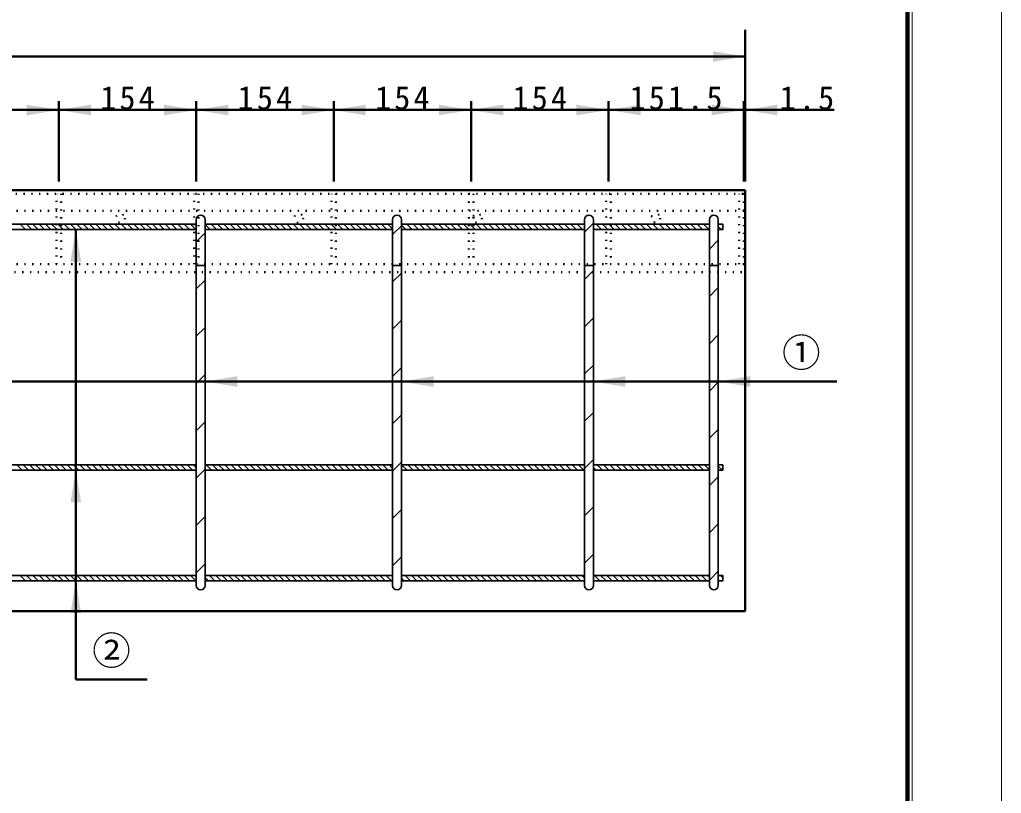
# Model space of a CAD drawing. Units: millimetres, scale not verified. Extents: x -2102 to 2102, y -1485 to 1485.
# Drawn here: x 1002 to 2102, y -617 to 250 of the extents above; entities that cross this region are included whole.
import ezdxf
from ezdxf.enums import TextEntityAlignment as Align

# ---------------------------------------------------------------- set-up
doc = ezdxf.new("R2010")
doc.units = ezdxf.units.MM
doc.header["$LTSCALE"] = 5
doc.linetypes.add('DOTTED', pattern=[1.75, 0.25, -1.5])
doc.layers.add('0-0_V-nasSTD', color=7, linetype='Continuous', lineweight=35)
doc.layers.add('0-1_0', color=7, linetype='Continuous', lineweight=50)
doc.styles.add('ＭＳ ゴシック', font='')
doc.styles.get('ＭＳ ゴシック').set_extended_font_data('MS Gothic')

msp = doc.modelspace()

# ---------------------------------------------------------------- linework, layer by layer
at = {"layer": '0-0_V-nasSTD'}
for p, q in [((1200.314, -384.11), (1200.314, 25.89)), ((1210.314, 25.89), (1210.314, -384.11)), ((1420.314, -384.11), (1420.314, 25.89)), ((1430.314, 25.89), (1430.314, -384.11)), ((1635.314, -384.11), (1635.314, 25.89)), ((1645.314, 25.89), (1645.314, -384.11)), ((1775.314, -384.11), (1775.314, 25.89)), ((1785.314, 25.89), (1785.314, -384.11)), ((930.314, 20.89), (1200.314, 20.89)), ((930.314, 14.89), (1200.314, 14.89)), ((1002.937, 20.89), (1008.937, 14.89)), ((1010.008, 20.89), (1016.008, 14.89)), ((1017.079, 20.89), (1023.079, 14.89)), ((1024.15, 20.89), (1030.15, 14.89)), ((1031.221, 20.89), (1037.221, 14.89)), ((1038.292, 20.89), (1044.292, 14.89)), ((1045.363, 20.89), (1051.363, 14.89)), ((1052.434, 20.89), (1058.434, 14.89)), ((1059.505, 20.89), (1065.505, 14.89)), ((1066.576, 20.89), (1072.576, 14.89)), ((1073.647, 20.89), (1079.647, 14.89)), ((1080.718, 20.89), (1086.718, 14.89)), ((1087.789, 20.89), (1093.789, 14.89)), ((1094.861, 20.89), (1100.861, 14.89)), ((1101.932, 20.89), (1107.932, 14.89)), ((1109.003, 20.89), (1115.003, 14.89)), ((1116.074, 20.89), (1122.074, 14.89)), ((1123.145, 20.89), (1129.145, 14.89)), ((1130.216, 20.89), (1136.216, 14.89)), ((1137.287, 20.89), (1143.287, 14.89)), ((1144.358, 20.89), (1150.358, 14.89)), ((1151.429, 20.89), (1157.429, 14.89)), ((1158.5, 20.89), (1164.5, 14.89)), ((1165.571, 20.89), (1171.571, 14.89)), ((1172.642, 20.89), (1178.642, 14.89)), ((1179.713, 20.89), (1185.713, 14.89)), ((1186.784, 20.89), (1192.784, 14.89)), ((1193.855, 20.89), (1199.855, 14.89)), ((1200.314, 1.238), (1210.314, 11.238)), ((1210.314, 20.89), (1420.314, 20.89)), ((1210.314, 20.554), (1215.977, 14.89)), ((1420.314, 14.89), (1210.314, 14.89)), ((1217.048, 20.89), (1223.048, 14.89)), ((1224.12, 20.89), (1230.12, 14.89)), ((1231.191, 20.89), (1237.191, 14.89)), ((1238.262, 20.89), (1244.262, 14.89)), ((1245.333, 20.89), (1251.333, 14.89)), ((1252.404, 20.89), (1258.404, 14.89)), ((1259.475, 20.89), (1265.475, 14.89)), ((1266.546, 20.89), (1272.546, 14.89)), ((1273.617, 20.89), (1279.617, 14.89)), ((1280.688, 20.89), (1286.688, 14.89)), ((1287.759, 20.89), (1293.759, 14.89)), ((1294.83, 20.89), (1300.83, 14.89)), ((1301.901, 20.89), (1307.901, 14.89)), ((1308.972, 20.89), (1314.972, 14.89)), ((1316.043, 20.89), (1322.043, 14.89)), ((1323.114, 20.89), (1329.114, 14.89)), ((1330.186, 20.89), (1336.186, 14.89)), ((1337.257, 20.89), (1343.257, 14.89)), ((1344.328, 20.89), (1350.328, 14.89)), ((1351.399, 20.89), (1357.399, 14.89)), ((1358.47, 20.89), (1364.47, 14.89)), ((1365.541, 20.89), (1371.541, 14.89)), ((1372.612, 20.89), (1378.612, 14.89)), ((1379.683, 20.89), (1385.683, 14.89)), ((1386.754, 20.89), (1392.754, 14.89)), ((1393.825, 20.89), (1399.825, 14.89)), ((1400.896, 20.89), (1406.896, 14.89)), ((1407.967, 20.89), (1413.967, 14.89)), ((1415.038, 20.89), (1420.314, 15.615)), ((1420.314, 9.106), (1430.314, 19.106)), ((1430.314, 20.89), (1635.314, 20.89)), ((1430.314, 19.757), (1435.18, 14.89)), ((1430.314, 14.89), (1635.314, 14.89)), ((1436.252, 20.89), (1442.252, 14.89)), ((1443.323, 20.89), (1449.323, 14.89)), ((1450.394, 20.89), (1456.394, 14.89)), ((1457.465, 20.89), (1463.465, 14.89)), ((1464.536, 20.89), (1470.536, 14.89)), ((1471.607, 20.89), (1477.607, 14.89)), ((1478.678, 20.89), (1484.678, 14.89)), ((1485.749, 20.89), (1491.749, 14.89)), ((1492.82, 20.89), (1498.82, 14.89)), ((1499.891, 20.89), (1505.891, 14.89)), ((1506.962, 20.89), (1512.962, 14.89)), ((1514.033, 20.89), (1520.033, 14.89)), ((1521.104, 20.89), (1527.104, 14.89)), ((1528.175, 20.89), (1534.175, 14.89)), ((1535.247, 20.89), (1541.247, 14.89)), ((1542.318, 20.89), (1548.318, 14.89)), ((1549.389, 20.89), (1555.389, 14.89)), ((1556.46, 20.89), (1562.46, 14.89)), ((1563.531, 20.89), (1569.531, 14.89)), ((1570.602, 20.89), (1576.602, 14.89)), ((1577.673, 20.89), (1583.673, 14.89)), ((1584.744, 20.89), (1590.744, 14.89)), ((1591.815, 20.89), (1597.815, 14.89)), ((1598.886, 20.89), (1604.886, 14.89)), ((1605.957, 20.89), (1611.957, 14.89)), ((1613.028, 20.89), (1619.028, 14.89)), ((1620.099, 20.89), (1626.099, 14.89)), ((1627.17, 20.89), (1633.17, 14.89)), ((1634.241, 20.89), (1635.314, 19.818)), ((1635.314, 11.974), (1645.314, 21.974)), ((1645.314, 20.89), (1775.314, 20.89)), ((1645.314, 16.889), (1647.313, 14.89)), ((1645.314, 14.89), (1775.314, 14.89)), ((1648.384, 20.89), (1654.384, 14.89)), ((1655.455, 20.89), (1661.455, 14.89)), ((1662.526, 20.89), (1668.526, 14.89)), ((1669.597, 20.89), (1675.597, 14.89)), ((1676.668, 20.89), (1682.668, 14.89)), ((1683.739, 20.89), (1689.739, 14.89)), ((1690.81, 20.89), (1696.81, 14.89)), ((1697.881, 20.89), (1703.881, 14.89)), ((1704.952, 20.89), (1710.952, 14.89)), ((1712.023, 20.89), (1718.023, 14.89)), ((1719.094, 20.89), (1725.094, 14.89)), ((1726.165, 20.89), (1732.165, 14.89)), ((1733.236, 20.89), (1739.236, 14.89)), ((1740.307, 20.89), (1746.307, 14.89)), ((1747.379, 20.89), (1753.379, 14.89)), ((1754.45, 20.89), (1760.45, 14.89)), ((1761.521, 20.89), (1767.521, 14.89)), ((1768.592, 20.89), (1774.592, 14.89)), ((1785.314, 18.31), (1788.734, 14.89)), ((1789.805, 20.89), (1790.314, 20.382)), ((1775.314, -7.125), (1785.314, 2.875)), ((1635.314, -41.059), (1645.314, -31.059)), ((1200.314, -51.795), (1210.314, -41.795)), ((1420.314, -43.927), (1430.314, -33.927)), ((1775.314, -60.158), (1785.314, -50.158)), ((1420.314, -96.96), (1430.314, -86.96)), ((1635.314, -94.092), (1645.314, -84.092)), ((1200.314, -104.828), (1210.314, -94.828)), ((1775.314, -113.191), (1785.314, -103.191)), ((1200.314, -135.11), (1200.314, -249.11)), ((1210.314, -249.11), (1210.314, -135.11)), ((1420.314, -149.993), (1430.314, -139.993)), ((1635.314, -147.125), (1645.314, -137.125)), ((1200.314, -157.861), (1210.314, -147.861)), ((1775.314, -166.224), (1785.314, -156.224)), ((1420.314, -203.026), (1430.314, -193.026)), ((1635.314, -200.158), (1645.314, -190.158)), ((1200.314, -210.894), (1210.314, -200.894)), ((1775.314, -219.257), (1785.314, -209.257)), ((930.314, -249.11), (1200.314, -249.11)), ((999.145, -249.11), (1005.145, -255.11)), ((1006.216, -249.11), (1012.216, -255.11)), ((1013.287, -249.11), (1019.287, -255.11)), ((1020.358, -249.11), (1026.358, -255.11)), ((1027.429, -249.11), (1033.429, -255.11)), ((1034.5, -249.11), (1040.5, -255.11)), ((1041.571, -249.11), (1047.571, -255.11)), ((1048.642, -249.11), (1054.642, -255.11)), ((1055.713, -249.11), (1061.713, -255.11)), ((1062.784, -249.11), (1068.784, -255.11)), ((1069.855, -249.11), (1075.855, -255.11)), ((1076.927, -249.11), (1082.927, -255.11)), ((1083.998, -249.11), (1089.998, -255.11)), ((1091.069, -249.11), (1097.069, -255.11)), ((1098.14, -249.11), (1104.14, -255.11)), ((1105.211, -249.11), (1111.211, -255.11)), ((1112.282, -249.11), (1118.282, -255.11)), ((1119.353, -249.11), (1125.353, -255.11)), ((1126.424, -249.11), (1132.424, -255.11)), ((1133.495, -249.11), (1139.495, -255.11)), ((1140.566, -249.11), (1146.566, -255.11)), ((1147.637, -249.11), (1153.637, -255.11)), ((1154.708, -249.11), (1160.708, -255.11)), ((1161.779, -249.11), (1167.779, -255.11)), ((1168.85, -249.11), (1174.85, -255.11)), ((1175.921, -249.11), (1181.921, -255.11)), ((1182.993, -249.11), (1188.993, -255.11)), ((1190.064, -249.11), (1196.064, -255.11)), ((1197.135, -249.11), (1200.314, -252.289)), ((1210.314, -249.11), (1420.314, -249.11)), ((1211.277, -249.11), (1217.277, -255.11)), ((1218.348, -249.11), (1224.348, -255.11)), ((1225.419, -249.11), (1231.419, -255.11)), ((1232.49, -249.11), (1238.49, -255.11)), ((1239.561, -249.11), (1245.561, -255.11)), ((1246.632, -249.11), (1252.632, -255.11)), ((1253.703, -249.11), (1259.703, -255.11)), ((1260.774, -249.11), (1266.774, -255.11)), ((1267.845, -249.11), (1273.845, -255.11)), ((1274.916, -249.11), (1280.916, -255.11)), ((1281.987, -249.11), (1287.987, -255.11)), ((1289.059, -249.11), (1295.059, -255.11)), ((1296.13, -249.11), (1302.13, -255.11)), ((1303.201, -249.11), (1309.201, -255.11)), ((1310.272, -249.11), (1316.272, -255.11)), ((1317.343, -249.11), (1323.343, -255.11)), ((1324.414, -249.11), (1330.414, -255.11)), ((1331.485, -249.11), (1337.485, -255.11)), ((1338.556, -249.11), (1344.556, -255.11)), ((1345.627, -249.11), (1351.627, -255.11)), ((1352.698, -249.11), (1358.698, -255.11)), ((1359.769, -249.11), (1365.769, -255.11)), ((1366.84, -249.11), (1372.84, -255.11)), ((1373.911, -249.11), (1379.911, -255.11)), ((1380.982, -249.11), (1386.982, -255.11)), ((1388.054, -249.11), (1394.054, -255.11)), ((1395.125, -249.11), (1401.125, -255.11)), ((1402.196, -249.11), (1408.196, -255.11)), ((1409.267, -249.11), (1415.267, -255.11)), ((1416.338, -249.11), (1420.314, -253.086)), ((1420.314, -256.059), (1430.314, -246.059)), ((1430.314, -249.11), (1635.314, -249.11)), ((1430.48, -249.11), (1436.48, -255.11)), ((1437.551, -249.11), (1443.551, -255.11)), ((1444.622, -249.11), (1450.622, -255.11)), ((1451.693, -249.11), (1457.693, -255.11)), ((1458.764, -249.11), (1464.764, -255.11)), ((1465.835, -249.11), (1471.835, -255.11)), ((1472.906, -249.11), (1478.906, -255.11)), ((1479.977, -249.11), (1485.977, -255.11)), ((1487.048, -249.11), (1493.048, -255.11)), ((1494.12, -249.11), (1500.12, -255.11)), ((1501.191, -249.11), (1507.191, -255.11)), ((1508.262, -249.11), (1514.262, -255.11)), ((1515.333, -249.11), (1521.333, -255.11)), ((1522.404, -249.11), (1528.404, -255.11)), ((1529.475, -249.11), (1535.475, -255.11)), ((1536.546, -249.11), (1542.546, -255.11)), ((1543.617, -249.11), (1549.617, -255.11)), ((1550.688, -249.11), (1556.688, -255.11)), ((1557.759, -249.11), (1563.759, -255.11)), ((1564.83, -249.11), (1570.83, -255.11)), ((1571.901, -249.11), (1577.901, -255.11)), ((1578.972, -249.11), (1584.972, -255.11)), ((1586.043, -249.11), (1592.043, -255.11)), ((1593.114, -249.11), (1599.114, -255.11)), ((1600.186, -249.11), (1606.186, -255.11)), ((1607.257, -249.11), (1613.257, -255.11)), ((1614.328, -249.11), (1620.328, -255.11)), ((1621.399, -249.11), (1627.399, -255.11)), ((1628.47, -249.11), (1634.47, -255.11)), ((1635.314, -253.191), (1645.314, -243.191)), ((1645.314, -249.11), (1775.314, -249.11)), ((1645.314, -251.811), (1648.612, -255.11)), ((1649.683, -249.11), (1655.683, -255.11)), ((1656.754, -249.11), (1662.754, -255.11)), ((1663.825, -249.11), (1669.825, -255.11)), ((1670.896, -249.11), (1676.896, -255.11)), ((1677.967, -249.11), (1683.967, -255.11)), ((1685.038, -249.11), (1691.038, -255.11)), ((1692.109, -249.11), (1698.109, -255.11)), ((1699.18, -249.11), (1705.18, -255.11)), ((1706.252, -249.11), (1712.252, -255.11)), ((1713.323, -249.11), (1719.323, -255.11)), ((1720.394, -249.11), (1726.394, -255.11)), ((1727.465, -249.11), (1733.465, -255.11)), ((1734.536, -249.11), (1740.536, -255.11)), ((1741.607, -249.11), (1747.607, -255.11)), ((1748.678, -249.11), (1754.678, -255.11)), ((1755.749, -249.11), (1761.749, -255.11)), ((1762.82, -249.11), (1768.82, -255.11)), ((1769.891, -249.11), (1775.314, -254.532)), ((1785.314, -250.39), (1790.033, -255.11)), ((930.314, -255.11), (1200.314, -255.11)), ((1200.314, -263.927), (1210.314, -253.927)), ((1200.314, -255.11), (1200.314, -373.11)), ((1420.314, -255.11), (1210.314, -255.11)), ((1210.314, -373.11), (1210.314, -255.11)), ((1420.314, -255.11), (1420.314, -373.11)), ((1430.314, -255.11), (1635.314, -255.11)), ((1430.314, -373.11), (1430.314, -255.11)), ((1635.314, -255.11), (1635.314, -373.11)), ((1645.314, -255.11), (1775.314, -255.11)), ((1645.314, -373.11), (1645.314, -255.11)), ((1775.314, -255.11), (1775.314, -373.11)), ((1775.314, -272.29), (1785.314, -262.29)), ((1785.314, -373.11), (1785.314, -255.11)), ((1635.314, -306.224), (1645.314, -296.224)), ((1200.314, -316.96), (1210.314, -306.96)), ((1420.314, -309.092), (1430.314, -299.092)), ((1775.314, -325.323), (1785.314, -315.323)), ((1635.314, -359.257), (1645.314, -349.257)), ((1200.314, -369.993), (1210.314, -359.993)), ((1420.314, -362.125), (1430.314, -352.125)), ((930.314, -373.11), (1200.314, -373.11)), ((1002.937, -373.11), (1008.937, -379.11)), ((1010.008, -373.11), (1016.008, -379.11)), ((1017.079, -373.11), (1023.079, -379.11)), ((1024.15, -373.11), (1030.15, -379.11)), ((1031.221, -373.11), (1037.221, -379.11)), ((1038.292, -373.11), (1044.292, -379.11)), ((1045.363, -373.11), (1051.363, -379.11)), ((1052.434, -373.11), (1058.434, -379.11)), ((1059.505, -373.11), (1065.505, -379.11)), ((1066.576, -373.11), (1072.576, -379.11)), ((1073.647, -373.11), (1079.647, -379.11)), ((1080.718, -373.11), (1086.718, -379.11)), ((1087.789, -373.11), (1093.789, -379.11)), ((1094.861, -373.11), (1100.861, -379.11)), ((1101.932, -373.11), (1107.932, -379.11)), ((1109.003, -373.11), (1115.003, -379.11)), ((1116.074, -373.11), (1122.074, -379.11)), ((1123.145, -373.11), (1129.145, -379.11)), ((1130.216, -373.11), (1136.216, -379.11)), ((1137.287, -373.11), (1143.287, -379.11)), ((1144.358, -373.11), (1150.358, -379.11)), ((1151.429, -373.11), (1157.429, -379.11)), ((1158.5, -373.11), (1164.5, -379.11)), ((1165.571, -373.11), (1171.571, -379.11)), ((1172.642, -373.11), (1178.642, -379.11)), ((1179.713, -373.11), (1185.713, -379.11)), ((1186.784, -373.11), (1192.784, -379.11)), ((1193.855, -373.11), (1199.855, -379.11)), ((1210.314, -373.11), (1420.314, -373.11)), ((1215.069, -373.11), (1221.069, -379.11)), ((1222.14, -373.11), (1228.14, -379.11)), ((1229.211, -373.11), (1235.211, -379.11)), ((1236.282, -373.11), (1242.282, -379.11)), ((1243.353, -373.11), (1249.353, -379.11)), ((1250.424, -373.11), (1256.424, -379.11)), ((1257.495, -373.11), (1263.495, -379.11)), ((1264.566, -373.11), (1270.566, -379.11)), ((1271.637, -373.11), (1277.637, -379.11)), ((1278.708, -373.11), (1284.708, -379.11)), ((1285.779, -373.11), (1291.779, -379.11)), ((1292.85, -373.11), (1298.85, -379.11)), ((1299.921, -373.11), (1305.921, -379.11)), ((1306.993, -373.11), (1312.993, -379.11)), ((1314.064, -373.11), (1320.064, -379.11)), ((1321.135, -373.11), (1327.135, -379.11)), ((1328.206, -373.11), (1334.206, -379.11)), ((1335.277, -373.11), (1341.277, -379.11)), ((1342.348, -373.11), (1348.348, -379.11)), ((1349.419, -373.11), (1355.419, -379.11)), ((1356.49, -373.11), (1362.49, -379.11)), ((1363.561, -373.11), (1369.561, -379.11)), ((1370.632, -373.11), (1376.632, -379.11)), ((1377.703, -373.11), (1383.703, -379.11)), ((1384.774, -373.11), (1390.774, -379.11)), ((1391.845, -373.11), (1397.845, -379.11)), ((1398.916, -373.11), (1404.916, -379.11)), ((1405.987, -373.11), (1411.987, -379.11)), ((1413.059, -373.11), (1419.059, -379.11)), ((1420.13, -373.11), (1420.314, -373.294)), ((1430.314, -373.11), (1635.314, -373.11)), ((1434.272, -373.11), (1440.272, -379.11)), ((1441.343, -373.11), (1447.343, -379.11)), ((1448.414, -373.11), (1454.414, -379.11)), ((1455.485, -373.11), (1461.485, -379.11)), ((1462.556, -373.11), (1468.556, -379.11)), ((1469.627, -373.11), (1475.627, -379.11)), ((1476.698, -373.11), (1482.698, -379.11)), ((1483.769, -373.11), (1489.769, -379.11)), ((1490.84, -373.11), (1496.84, -379.11)), ((1497.911, -373.11), (1503.911, -379.11)), ((1504.982, -373.11), (1510.982, -379.11)), ((1512.054, -373.11), (1518.054, -379.11)), ((1519.125, -373.11), (1525.125, -379.11)), ((1526.196, -373.11), (1532.196, -379.11)), ((1533.267, -373.11), (1539.267, -379.11)), ((1540.338, -373.11), (1546.338, -379.11)), ((1547.409, -373.11), (1553.409, -379.11)), ((1554.48, -373.11), (1560.48, -379.11)), ((1561.551, -373.11), (1567.551, -379.11)), ((1568.622, -373.11), (1574.622, -379.11)), ((1575.693, -373.11), (1581.693, -379.11)), ((1582.764, -373.11), (1588.764, -379.11)), ((1589.835, -373.11), (1595.835, -379.11)), ((1596.906, -373.11), (1602.906, -379.11)), ((1603.977, -373.11), (1609.977, -379.11)), ((1611.048, -373.11), (1617.048, -379.11)), ((1618.12, -373.11), (1624.12, -379.11)), ((1625.191, -373.11), (1631.191, -379.11)), ((1632.262, -373.11), (1635.314, -376.162)), ((1645.314, -373.11), (1775.314, -373.11)), ((1646.404, -373.11), (1652.404, -379.11)), ((1653.475, -373.11), (1659.475, -379.11)), ((1660.546, -373.11), (1666.546, -379.11)), ((1667.617, -373.11), (1673.617, -379.11)), ((1674.688, -373.11), (1680.688, -379.11)), ((1681.759, -373.11), (1687.759, -379.11)), ((1688.83, -373.11), (1694.83, -379.11)), ((1695.901, -373.11), (1701.901, -379.11)), ((1702.972, -373.11), (1708.972, -379.11)), ((1710.043, -373.11), (1716.043, -379.11)), ((1717.114, -373.11), (1723.114, -379.11)), ((1724.186, -373.11), (1730.186, -379.11)), ((1731.257, -373.11), (1737.257, -379.11)), ((1738.328, -373.11), (1744.328, -379.11)), ((1745.399, -373.11), (1751.399, -379.11)), ((1752.47, -373.11), (1758.47, -379.11)), ((1759.541, -373.11), (1765.541, -379.11)), ((1766.612, -373.11), (1772.612, -379.11)), ((1773.683, -373.11), (1775.314, -374.74)), ((1775.314, -378.356), (1785.314, -368.356)), ((1787.825, -373.11), (1790.314, -375.598)), ((930.314, -379.11), (1200.314, -379.11)), ((1200.314, -379.11), (1200.314, -384.11)), ((1210.314, -375.426), (1213.998, -379.11)), ((1420.314, -379.11), (1210.314, -379.11)), ((1210.314, -384.11), (1210.314, -379.11)), ((1420.314, -379.11), (1420.314, -384.11)), ((1430.314, -376.223), (1433.201, -379.11)), ((1430.314, -379.11), (1635.314, -379.11)), ((1430.314, -384.11), (1430.314, -379.11)), ((1635.314, -379.11), (1635.314, -384.11)), ((1645.314, -379.11), (1775.314, -379.11)), ((1645.314, -384.11), (1645.314, -379.11)), ((1775.314, -379.11), (1775.314, -384.11)), ((1785.314, -377.669), (1786.754, -379.11)), ((1785.314, -384.11), (1785.314, -379.11))]:
    msp.add_line(p, q, dxfattribs=at)
at = {"layer": '0-0_V-nasSTD', "lineweight": 50}
for p, q in [((1065.314, -489.61), (1065.314, 14.89)), ((1918.314, -155.567), (815.314, -155.567))]:
    msp.add_line(p, q, dxfattribs=at)
at = {"layer": '0-0_V-nasSTD', "lineweight": 18}
for points in [[(-2102.5, -1485), (-2102.5, 1485), (2102.5, 1485), (2102.5, -1485)], [(-2002.5, -1385), (-2002.5, 1385), (2002.5, 1385), (2002.5, -1385)]]:
    msp.add_lwpolyline(points, close=True, dxfattribs=at)
at = {"layer": '0-0_V-nasSTD', "lineweight": 100}
msp.add_lwpolyline([(1997.5, -1380), (1997.5, 1380), (-1997.5, 1380)], dxfattribs=at)
at = {"layer": '0-0_V-nasSTD'}
for points in [[(1785.314, 20.89), (1790.314, 20.89), (1790.314, 14.89), (1785.314, 14.89)], [(1210.314, -129.11), (1210.314, -25.61), (1200.314, -25.61), (1200.314, -129.11)], [(1430.314, -249.11), (1430.314, -25.61), (1420.314, -25.61), (1420.314, -249.11)], [(1645.314, -249.11), (1645.314, -25.61), (1635.314, -25.61), (1635.314, -249.11)], [(1785.314, -249.11), (1785.314, -25.61), (1775.314, -25.61), (1775.314, -249.11)], [(1785.314, -249.11), (1790.314, -249.11), (1790.314, -255.11), (1785.314, -255.11)], [(1785.314, -373.11), (1790.314, -373.11), (1790.314, -379.11), (1785.314, -379.11)]]:
    msp.add_lwpolyline(points, dxfattribs=at)
for centre, start, end in [((1205.314, 25.89), 0, 180), ((1425.314, 25.89), 0, 180), ((1640.314, 25.89), 0, 180), ((1780.314, 25.89), 0, 180), ((1205.314, -384.11), 180, 0), ((1205.314, -384.11), 180, 0), ((1425.314, -384.11), 180, 0), ((1425.314, -384.11), 180, 0), ((1640.314, -384.11), 180, 0), ((1640.314, -384.11), 180, 0), ((1780.314, -384.11), 180, 0), ((1780.314, -384.11), 180, 0)]:
    msp.add_arc(centre, 5, start, end, dxfattribs=at)
for points in [[(1779.314, 202.89), (1779.314, 214.89), (1815.314, 208.89)], [(1010.314, 142.89), (1010.314, 154.89), (1046.314, 148.89)], [(1046.314, 148.89), (1082.314, 142.89), (1082.314, 154.89)], [(1164.314, 142.89), (1164.314, 154.89), (1200.314, 148.89)], [(1200.314, 148.89), (1236.314, 142.89), (1236.314, 154.89)], [(1318.314, 142.89), (1318.314, 154.89), (1354.314, 148.89)], [(1354.314, 148.89), (1390.314, 142.89), (1390.314, 154.89)], [(1472.314, 142.89), (1472.314, 154.89), (1508.314, 148.89)], [(1508.314, 148.89), (1544.314, 142.89), (1544.314, 154.89)], [(1626.314, 142.89), (1626.314, 154.89), (1662.314, 148.89)], [(1662.314, 148.89), (1698.314, 142.89), (1698.314, 154.89)], [(1777.814, 142.89), (1777.814, 154.89), (1813.814, 148.89)], [(1815.314, 148.89), (1851.314, 142.89), (1851.314, 154.89)], [(1059.314, -21.11), (1065.314, 14.89), (1071.314, -21.11)], [(1210.314, -155.567), (1246.314, -161.567), (1246.314, -149.567)], [(1430.314, -155.567), (1466.314, -161.567), (1466.314, -149.567)], [(1645.314, -155.567), (1681.314, -161.567), (1681.314, -149.567)], [(1785.314, -155.567), (1821.314, -161.567), (1821.314, -149.567)], [(1059.314, -291.11), (1065.314, -255.11), (1071.314, -291.11)], [(1059.314, -415.11), (1065.314, -379.11), (1071.314, -415.11)]]:
    msp.add_solid(points, dxfattribs=at)
at = {"layer": '0-1_0'}
for p, q in [((1815.314, 68.89), (1815.314, 238.89)), ((-184.686, 208.89), (1815.314, 208.89)), ((1046.314, 68.89), (1046.314, 158.89)), ((1200.314, 68.89), (1200.314, 158.89)), ((1354.314, 68.89), (1354.314, 158.89)), ((1508.314, 68.89), (1508.314, 158.89)), ((1662.314, 68.89), (1662.314, 158.89)), ((1813.814, 68.89), (1813.814, 158.89)), ((892.314, 148.89), (1046.314, 148.89)), ((1046.314, 148.89), (1200.314, 148.89)), ((1200.314, 148.89), (1354.314, 148.89)), ((1354.314, 148.89), (1508.314, 148.89)), ((1508.314, 148.89), (1662.314, 148.89)), ((1662.314, 148.89), (1813.814, 148.89)), ((1813.814, 148.89), (1815.314, 148.89)), ((1915.314, 148.89), (1815.314, 148.89)), ((-184.686, 58.89), (1815.314, 58.89)), ((1815.314, 58.89), (1815.314, -413.11)), ((-184.686, -413.11), (1815.314, -413.11)), ((1065.314, -489.61), (1145.314, -489.61))]:
    msp.add_line(p, q, dxfattribs=at)
at = {"layer": '0-1_0', "linetype": 'DOTTED'}
for p, q in [((-183.186, 54.89), (1813.814, 54.89)), ((1043.814, -24.11), (1043.814, 54.89)), ((1048.814, 54.89), (1048.814, -24.11)), ((1197.814, -24.11), (1197.814, 54.89)), ((1202.814, 54.89), (1202.814, -24.11)), ((1351.814, -24.11), (1351.814, 54.89)), ((1356.814, 54.89), (1356.814, -24.11)), ((1505.814, 54.89), (1505.814, -24.11)), ((1510.814, 54.89), (1510.814, -24.11)), ((1659.814, -24.11), (1659.814, 54.89)), ((1664.814, 54.89), (1664.814, -24.11)), ((1808.814, -24.11), (1808.814, 54.89)), ((1813.814, 54.89), (1813.814, -24.11)), ((1813.814, 54.89), (1813.814, -24.11)), ((1813.814, 54.89), (1815.314, 54.89)), ((815.314, 35.89), (1813.814, 35.89)), ((815.314, -24.11), (1813.814, -24.11)), ((1813.814, -24.11), (1815.314, -24.11)), ((-184.686, -33.11), (1815.314, -33.11))]:
    msp.add_line(p, q, dxfattribs=at)
for centre in [(1115.314, 27.661), (1315.314, 27.661), (1515.314, 27.661), (1715.314, 27.661)]:
    msp.add_circle(centre, 5, dxfattribs=at)

# ---------------------------------------------------------------- texts
at = {"layer": '0-0_V-nasSTD', "style": 'ＭＳ ゴシック'}
for s, p in [('①', (1856.714, -148.567)), ('②', (1083.714, -482.61))]:
    msp.add_text(s, height=31.67, dxfattribs=at).set_placement(p, align=Align.BOTTOM_LEFT)
at = {"layer": '0-0_V-nasSTD', "char_height": 26.39, "attachment_point": 7, "style": 'ＭＳ ゴシック'}
for s, insert in [('\\T1.2;154', (1092.714, 148.89)), ('\\T1.2;154', (1246.714, 148.89)), ('\\T1.2;154', (1400.714, 148.89)), ('\\T1.2;154', (1554.714, 148.89)), ('\\T1.2;151.5', (1685.864, 148.89)), ('\\T1.2;1.5', (1854.114, 148.89))]:
    msp.add_mtext(s, dxfattribs=dict(at, insert=insert))

doc.saveas('drawing.dxf')
